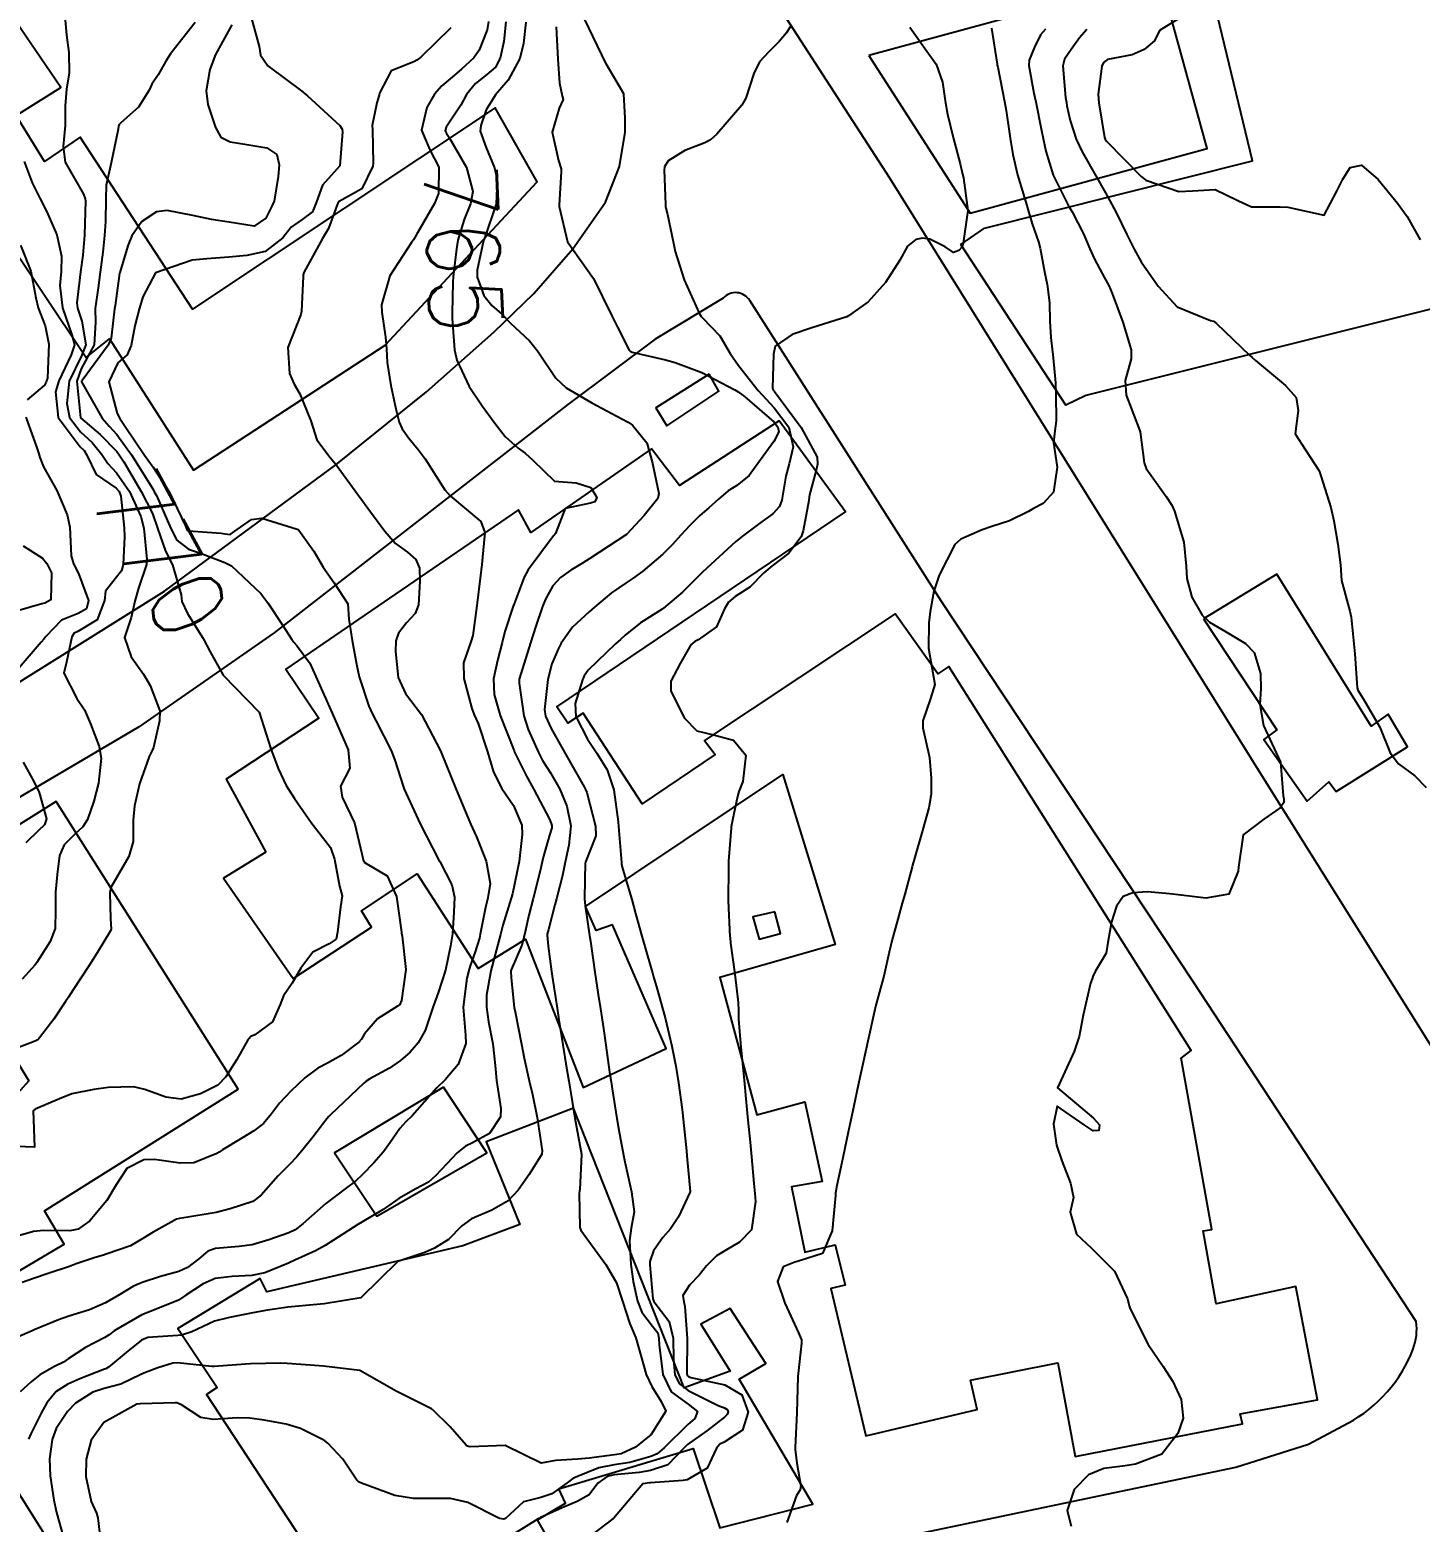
# Model space of a CAD drawing. Header units: metres. Extents: x 318500 to 325275, y 7408834 to 7428799.
# Drawn here: x 321968.2 to 322044.4, y 7422372.5 to 7422454.3 of the extents above; entities that cross this region are included whole.
import ezdxf
from ezdxf.enums import TextEntityAlignment as Align

# ---------------------------------------------------------------- set-up
doc = ezdxf.new("R2010")
doc.units = ezdxf.units.M
doc.header["$MEASUREMENT"] = 0
for name, color, linetype in [('Cotas', 45, 'Continuous'), ('Curvas de Nivel 1m', 11, 'Continuous'), ('Curvas de Nivel 5m', 15, 'Continuous'), ('Edificações', 30, 'Continuous'), ('Vias Primárias', 230, 'Continuous')]:
    doc.layers.add(name, color=color, linetype=linetype)
doc.styles.add('Style-STANDARD', font='STANDARD.shx')

msp = doc.modelspace()

# ---------------------------------------------------------------- linework, layer by layer
at = {"layer": 'Curvas de Nivel 1m', "flags": 128}
for points, elevation in [([(321991.306, 7422454.377), (321989.668, 7422452.754), (321989.454, 7422452.591), (321989.286, 7422452.504), (321988.036, 7422452.021), (321987.401, 7422450.788), (321987.375, 7422450.672), (321987.252, 7422450.253), (321987.007, 7422449.019), (321987.013, 7422448.792), (321987.056, 7422446.947), (321987.039, 7422446.792), (321986.44, 7422445.548), (321985.181, 7422444.858), (321985.154, 7422444.836), (321985.144, 7422444.811), (321984.608, 7422443.368), (321984.283, 7422442.823), (321983.246, 7422440.953), (321983.222, 7422440.839), (321983.217, 7422440.751), (321983.134, 7422438.839), (321983.098, 7422438.658), (321982.376, 7422436.851), (321982.475, 7422435.433), (321982.725, 7422434.845), (321983.042, 7422434.313), (321983.629, 7422432.831), (321983.969, 7422431.785), (321984.701, 7422430.814), (321984.995, 7422430.479), (321986.21, 7422428.798), (321986.955, 7422427.764), (321987.69, 7422426.779), (321988.282, 7422426.118), (321988.929, 7422425.634), (321989.399, 7422425.227), (321989.591, 7422424.75), (321989.609, 7422424.05), (321989.529, 7422422.75), (321989.362, 7422422.273), (321988.875, 7422421.76), (321988.438, 7422421.194), (321988.293, 7422420.769), (321988.27, 7422420.184), (321988.424, 7422418.766), (321988.827, 7422417.894), (321989.702, 7422416.747), (321990.721, 7422414.791), (321990.751, 7422414.73), (321990.759, 7422414.71), (321990.779, 7422414.662), (321991.562, 7422412.722), (321992.144, 7422411.311), (321992.406, 7422410.713), (321992.72, 7422410.027), (321993.251, 7422408.702), (321993.463, 7422407.473), (321993.336, 7422406.7), (321993.203, 7422406.171), (321992.925, 7422404.706), (321992.873, 7422404.48), (321992.635, 7422403.738), (321992.377, 7422402.959), (321992.301, 7422402.713), (321992.188, 7422402.287), (321991.978, 7422400.709), (321992.113, 7422399.171), (321992.126, 7422398.707), (321991.708, 7422397.557), (321991, 7422396.723), (321990.535, 7422396.272), (321989.185, 7422394.75), (321988.849, 7422394.42), (321988.509, 7422394.046), (321987.985, 7422393.277), (321987.613, 7422392.769), (321987.083, 7422392.172), (321986.471, 7422391.525), (321986.093, 7422391.158), (321985.599, 7422390.793), (321984.451, 7422389.945), (321983.205, 7422388.829), (321982.775, 7422388.494), (321982.432, 7422388.331), (321981.331, 7422387.947), (321980.422, 7422387.684), (321979.713, 7422387.578), (321978.419, 7422387.472), (321977.987, 7422387.326), (321977.503, 7422386.904), (321976.885, 7422386.43), (321976.399, 7422386.21), (321975.393, 7422385.932), (321974.39, 7422385.618), (321973.919, 7422385.415), (321973.177, 7422384.958), (321972.375, 7422384.494), (321971.511, 7422384.122), (321970.368, 7422383.758), (321969.801, 7422383.57), (321968.471, 7422383.019), (321968.397, 7422382.982), (321968.359, 7422382.968), (321967.013, 7422382.377)], 767), ([(321970.164, 7422455.017), (321970.244, 7422453.96), (321970.374, 7422453.014), (321970.388, 7422451.898), (321970.253, 7422451.015), (321970.168, 7422450.094), (321970.182, 7422449.016), (321970.064, 7422447.863), (321970.172, 7422447.016), (321971.184, 7422445.246), (321971.275, 7422444.999), (321971.283, 7422444.894), (321971.235, 7422442.999), (321971.139, 7422441.913), (321971.02, 7422441.002), (321970.81, 7422439.299), (321970.843, 7422439.004), (321971.089, 7422438.295), (321971.298, 7422436.997), (321971.064, 7422436.403), (321970.401, 7422435.01), (321970.259, 7422433.785), (321970.405, 7422433.009), (321971.008, 7422432.227), (321971.653, 7422431.643), (321972.174, 7422430.982), (321972.504, 7422430.489), (321972.985, 7422429.978), (321973.708, 7422428.963), (321974.321, 7422427.585), (321974.477, 7422426.955), (321974.649, 7422425.226), (321974.63, 7422424.953), (321974.197, 7422423.654), (321973.994, 7422422.953), (321973.782, 7422422.051), (321973.422, 7422420.962), (321973.784, 7422419.891), (321974.466, 7422418.946), (321974.831, 7422418.329), (321975.365, 7422416.934), (321975.349, 7422416.387), (321975.015, 7422414.938), (321974.944, 7422414.772), (321974.775, 7422414.442), (321974.255, 7422412.948), (321973.967, 7422411.727), (321973.901, 7422410.952), (321973.894, 7422409.77), (321973.666, 7422408.956), (321972.683, 7422407.255), (321972.619, 7422406.971), (321972.659, 7422405.538), (321972.703, 7422404.969), (321972.685, 7422404.934), (321972.649, 7422404.887), (321971.935, 7422403.676), (321971.496, 7422402.987), (321970.607, 7422401.652), (321970.35, 7422401.255), (321970.195, 7422401.004), (321969.549, 7422400.047), (321968.774, 7422399.018), (321968.673, 7422398.914), (321968.568, 7422398.859), (321967.249, 7422398.35)], 771), ([(321979.306, 7422454.527), (321978.413, 7422452.903), (321978.103, 7422452.082), (321977.899, 7422450.91), (321977.998, 7422450.159), (321978.411, 7422448.902), (321978.713, 7422448.386), (321979.222, 7422448.12), (321980.13, 7422447.972), (321981.219, 7422447.801), (321981.778, 7422447.424), (321981.91, 7422446.859), (321981.843, 7422446.218), (321981.626, 7422444.863), (321981.488, 7422444.553), (321981.166, 7422443.933), (321980.532, 7422443.503), (321979.162, 7422443.723), (321978.199, 7422443.87), (321977.168, 7422444.09), (321975.758, 7422444.354), (321975.17, 7422444.293), (321974.369, 7422443.751), (321973.83, 7422442.963), (321973.625, 7422442.486), (321973.162, 7422440.97), (321973.158, 7422440.941), (321973.127, 7422440.784), (321972.914, 7422439.162), (321972.882, 7422438.973), (321972.694, 7422437.357), (321972.538, 7422436.978), (321971.101, 7422435.05), (321971.068, 7422435), (321971.071, 7422434.978), (321972.206, 7422432.982), (321972.583, 7422432.546), (321973.011, 7422432.077), (321973.802, 7422430.962), (321974.972, 7422429.101), (321975.059, 7422428.949), (321975.171, 7422428.743), (321975.971, 7422426.935), (321976.294, 7422426.29), (321976.929, 7422425.791), (321977.591, 7422425.575), (321978.922, 7422425.076), (321979.282, 7422424.886), (321980.897, 7422423.369), (321981.283, 7422422.864), (321982.101, 7422421.622), (321982.597, 7422420.844), (321982.712, 7422420.696), (321982.857, 7422420.546), (321983.574, 7422419.556), (321983.906, 7422418.824), (321984.81, 7422416.81), (321985.675, 7422414.801), (321985.767, 7422413.803), (321985.272, 7422412.805), (321985.355, 7422412.2), (321986.022, 7422410.797), (321986.457, 7422409.031), (321986.511, 7422408.783), (321986.565, 7422408.649), (321986.698, 7422408.555), (321987.829, 7422407.906), (321988.327, 7422406.764), (321988.603, 7422404.808), (321988.611, 7422404.76), (321988.647, 7422404.584), (321988.84, 7422402.757), (321988.603, 7422401.073), (321988.514, 7422400.848), (321988.387, 7422400.762), (321987.298, 7422400.064), (321986.577, 7422399.239), (321986.409, 7422398.946), (321986.266, 7422398.785), (321985.306, 7422398.051), (321984.552, 7422397.63), (321984.013, 7422397.353), (321983.312, 7422396.828), (321982.532, 7422396.089), (321981.926, 7422395.446), (321981.485, 7422394.85), (321981.045, 7422394.321), (321980.506, 7422393.914), (321979.848, 7422393.521), (321978.799, 7422392.885), (321978.618, 7422392.758), (321978.487, 7422392.672), (321977.225, 7422392.163), (321976.478, 7422392.15), (321975.061, 7422392.354), (321974.481, 7422392.338), (321973.56, 7422391.867), (321972.967, 7422390.962), (321972.451, 7422390.103), (321971.523, 7422388.984), (321970.892, 7422388.535), (321970.432, 7422388.443), (321968.98, 7422388.466), (321968.431, 7422388.404), (321967.368, 7422388.094)], 769), ([(321993.371, 7422454.709), (321993.305, 7422454.255), (321992.87, 7422453.139), (321992.564, 7422452.717), (321991.901, 7422452.103), (321991.273, 7422451.57), (321990.812, 7422451.192), (321990.423, 7422450.743), (321989.986, 7422450.011), (321989.71, 7422448.753), (321990.16, 7422447.686), (321990.659, 7422446.738), (321990.642, 7422445.285), (321990.418, 7422444.741), (321989.411, 7422443.005), (321989.269, 7422442.758), (321989.158, 7422442.603), (321987.972, 7422440.777), (321987.517, 7422439.195), (321987.533, 7422438.784), (321987.731, 7422437.425), (321987.778, 7422436.78), (321987.825, 7422436.022), (321988.016, 7422434.776), (321988.303, 7422433.499), (321988.479, 7422432.768), (321988.643, 7422432.392), (321989.011, 7422431.874), (321989.517, 7422431.264), (321989.899, 7422430.747), (321990.975, 7422429.046), (321991.27, 7422428.727), (321992.949, 7422427.321), (321993.176, 7422426.706), (321992.993, 7422424.781), (321992.974, 7422424.709), (321992.965, 7422424.664), (321992.912, 7422424.203), (321992.751, 7422422.853), (321992.734, 7422422.712), (321992.516, 7422421.063), (321992.408, 7422420.715), (321991.995, 7422419.572), (321992.019, 7422418.718), (321992.468, 7422417.061), (321992.589, 7422416.712), (321992.803, 7422416.239), (321993.321, 7422414.702), (321993.642, 7422413.57), (321994.107, 7422412.69), (321994.746, 7422411.761), (321995.197, 7422410.673), (321995.228, 7422410.167), (321995.05, 7422408.675), (321994.682, 7422406.913), (321994.611, 7422406.681), (321994.159, 7422405.186), (321994.027, 7422404.689), (321993.735, 7422403.592), (321993.504, 7422402.697), (321993.269, 7422401.356), (321993.26, 7422400.693), (321993.376, 7422399.904), (321993.605, 7422398.69), (321993.742, 7422397.498), (321993.818, 7422396.687), (321994.056, 7422395.154), (321994.036, 7422394.685), (321993.428, 7422393.769), (321992.498, 7422393.261), (321992.119, 7422393.083), (321991.657, 7422392.712), (321991.083, 7422392.119), (321990.471, 7422391.448), (321990.085, 7422391.116), (321989.391, 7422390.746), (321988.454, 7422390.209), (321987.606, 7422389.611), (321986.441, 7422388.918), (321986.21, 7422388.783), (321985.139, 7422388.09), (321984.422, 7422387.639), (321983.892, 7422387.343), (321982.754, 7422386.835), (321982.517, 7422386.73), (321982.408, 7422386.678), (321981.108, 7422386.144), (321980.397, 7422385.997), (321979.333, 7422385.939), (321978.394, 7422385.822), (321977.743, 7422385.546), (321976.794, 7422384.914), (321976.377, 7422384.647), (321975.162, 7422384.142), (321974.369, 7422383.84), (321972.853, 7422382.963), (321972.577, 7422382.747), (321972.354, 7422382.599), (321971.29, 7422382.042), (321970.336, 7422381.421), (321970.084, 7422381.252), (321969.585, 7422381.007), (321968.789, 7422380.549), (321968.317, 7422380.17), (321967.716, 7422379.622)], 766), ([(321980.379, 7422454.879), (321980.814, 7422453.355), (321980.884, 7422452.874), (321981.281, 7422452.294), (321983.215, 7422450.841), (321983.26, 7422450.808), (321983.46, 7422450.634), (321985.233, 7422449.013), (321985.355, 7422448.809), (321985.375, 7422448.662), (321985.23, 7422446.81), (321984.269, 7422445.748), (321983.955, 7422444.828), (321983.724, 7422444.279), (321983.165, 7422443.858), (321982.565, 7422443.443), (321982.1, 7422442.856), (321981.143, 7422442.121), (321980.127, 7422441.893), (321979.139, 7422441.804), (321977.941, 7422441.711), (321977.137, 7422441.636), (321975.13, 7422440.95), (321974.439, 7422439.628), (321974.221, 7422438.959), (321974, 7422438.047), (321973.792, 7422436.963), (321973.576, 7422436.453), (321973.06, 7422436.018), (321972.559, 7422434.977), (321973.024, 7422433.236), (321973.175, 7422432.968), (321973.467, 7422432.514), (321974.526, 7422430.955), (321974.99, 7422430.297), (321975.879, 7422428.936), (321976.745, 7422427.121), (321976.821, 7422426.922), (321976.861, 7422426.843), (321976.939, 7422426.796), (321978.72, 7422426.675), (321978.937, 7422426.634), (321979.213, 7422426.612), (321979.604, 7422426.883), (321980.391, 7422427.433), (321980.949, 7422427.503), (321982.885, 7422426.896), (321982.941, 7422426.874), (321982.985, 7422426.839), (321983.799, 7422425.697), (321984.304, 7422424.819), (321984.907, 7422423.95), (321985.668, 7422422.802), (321985.724, 7422421.955), (321985.895, 7422420.8), (321986.144, 7422419.5), (321986.288, 7422418.796), (321986.816, 7422417.198), (321986.998, 7422416.787), (321987.223, 7422416.365), (321988.038, 7422414.771), (321988.243, 7422414.237), (321988.712, 7422412.761), (321988.758, 7422412.64), (321989.625, 7422410.747), (321990.634, 7422408.798), (321990.671, 7422408.73), (321990.678, 7422408.709), (321990.699, 7422408.68), (321991.364, 7422407.4), (321991.507, 7422406.722), (321991.475, 7422405.915), (321991.394, 7422404.723), (321991.299, 7422404.064), (321991.01, 7422402.726), (321990.608, 7422401.487), (321990.337, 7422400.734), (321989.898, 7422399.423), (321989.519, 7422398.746), (321989.074, 7422398.241), (321988.555, 7422397.774), (321987.955, 7422397.36), (321986.872, 7422396.777), (321986.665, 7422396.652), (321986.538, 7422396.543), (321984.707, 7422394.807), (321984.618, 7422394.709), (321984.517, 7422394.579), (321983.747, 7422393.576), (321983.149, 7422392.83), (321982.847, 7422392.472), (321982.479, 7422392.091), (321981.854, 7422391.461), (321981.316, 7422390.851), (321980.917, 7422390.394), (321980.452, 7422390.049), (321979.216, 7422389.647), (321978.446, 7422389.455), (321976.679, 7422389.153), (321976.442, 7422389.127), (321976.28, 7422389.084), (321975.977, 7422388.925), (321974.993, 7422388.373), (321974.426, 7422388.014), (321973.751, 7422387.619), (321972.413, 7422387.156), (321972.27, 7422387.115), (321971.811, 7422386.979), (321970.772, 7422386.627), (321970.402, 7422386.495), (321969.292, 7422386.115), (321968.392, 7422385.805), (321967.808, 7422385.609)], 768), ([(321995.42, 7422454.678), (321995.298, 7422453.513), (321995.083, 7422452.683), (321994.456, 7422451.509), (321993.758, 7422450.703), (321993.252, 7422449.869), (321992.945, 7422449.011), (321992.913, 7422448.713), (321993.227, 7422447.857), (321993.694, 7422446.703), (321993.844, 7422446.057), (321993.801, 7422444.701), (321993.161, 7422442.847), (321993.117, 7422442.754), (321993.101, 7422442.711), (321992.751, 7422441.098), (321992.756, 7422440.714), (321993.115, 7422439.692), (321993.548, 7422439.144), (321994.088, 7422438.695), (321994.586, 7422438.179), (321995.09, 7422437.709), (321995.627, 7422437.214), (321996.059, 7422436.665), (321997.058, 7422435.172), (321997.626, 7422434.644), (321999.038, 7422433.822), (322000.687, 7422432.943), (322001.022, 7422432.758), (322001.27, 7422432.596), (322002.055, 7422431.629), (322002.35, 7422430.58), (322002.706, 7422428.842), (322002.656, 7422428.575), (322001.901, 7422427.641), (322000.94, 7422426.6), (321998.927, 7422425.29), (321998.524, 7422425.034), (321997.888, 7422424.64), (321997.32, 7422424.239), (321996.907, 7422423.783), (321996.498, 7422423.054), (321996.34, 7422422.658), (321995.963, 7422421.574), (321995.672, 7422420.668), (321995.143, 7422418.975), (321995.063, 7422418.677), (321995.051, 7422418.462), (321995.307, 7422416.673), (321995.549, 7422415.918), (321996.11, 7422414.66), (321996.337, 7422414.218), (321996.769, 7422413.544), (321997.282, 7422412.645), (321997.671, 7422411.716), (321997.89, 7422410.638), (321997.769, 7422409.585), (321997.567, 7422408.641), (321997.427, 7422407.909), (321997.105, 7422406.646), (321997.017, 7422406.304), (321996.654, 7422404.948), (321996.597, 7422404.705), (321996.593, 7422404.651), (321996.641, 7422404.043), (321996.833, 7422402.648), (321996.87, 7422402.395), (321997.141, 7422400.645), (321997.237, 7422399.997), (321997.442, 7422398.641), (321997.603, 7422397.591), (321997.77, 7422396.638), (321997.887, 7422395.99), (321998.113, 7422394.626), (321998.464, 7422392.646), (321998.464, 7422392.62), (321998.382, 7422390.7), (321998.369, 7422390.621), (321998.346, 7422390.509), (321998.374, 7422388.621), (321998.438, 7422388.484), (321999.803, 7422386.606), (322000.395, 7422385.592), (322000.719, 7422384.595), (322001.119, 7422383.34), (322001.44, 7422382.584), (322001.88, 7422381.033), (322002.016, 7422380.575), (322002.32, 7422379.904), (322002.842, 7422379.096), (322003.085, 7422378.558), (322002.287, 7422377.275), (322001.43, 7422376.583), (322000.64, 7422376.229), (322000.274, 7422376.167), (321998.894, 7422375.99), (321998.27, 7422375.931), (321997.054, 7422375.852), (321996.266, 7422375.702), (321994.28, 7422376.68), (321992.377, 7422376.601), (321992.279, 7422376.63), (321992.228, 7422376.649), (321992.144, 7422376.702), (321991.271, 7422377.696), (321990.299, 7422378.651), (321990.255, 7422378.686), (321990.175, 7422378.732), (321988.313, 7422379.652), (321986.33, 7422380.78), (321984.333, 7422381.024), (321984.098, 7422381.049), (321982.335, 7422381.176), (321981.995, 7422381.184), (321980.334, 7422381.148), (321980.063, 7422381.135), (321978.332, 7422381.01), (321978.21, 7422381.014), (321976.334, 7422381.211), (321976.066, 7422381.191), (321975.26, 7422380.931), (321974.575, 7422380.688), (321974.325, 7422380.575), (321973.227, 7422380.046), (321972.313, 7422379.809), (321971.69, 7422379.598), (321970.744, 7422378.993), (321970.295, 7422378.54), (321969.682, 7422377.61), (321969.454, 7422377.008), (321969.319, 7422375.955), (321969.345, 7422375.009), (321969.553, 7422373.683), (321969.699, 7422373.005), (321970.202, 7422371.182)], 764), ([(321997.082, 7422454.428), (321997.165, 7422452.652), (321997.27, 7422451.335), (321997.412, 7422450.648), (321997.467, 7422450.439), (321997.253, 7422449.976), (321996.865, 7422448.656), (321997.217, 7422447.103), (321997.354, 7422446.649), (321997.359, 7422446.497), (321997.254, 7422444.649), (321997.251, 7422444.577), (321997.71, 7422442.645), (321999.13, 7422440.63), (322000.107, 7422438.615), (322000.445, 7422437.961), (322001.081, 7422436.698), (322001.131, 7422436.649), (322001.252, 7422436.597), (322003.074, 7422436.175), (322003.6, 7422436.037), (322005.064, 7422435.48), (322006.869, 7422434.523), (322007.049, 7422434.425), (322007.399, 7422434.161), (322009.024, 7422432.755), (322009.228, 7422432.488), (322009.278, 7422432.227), (322009.012, 7422431.691), (322008.13, 7422430.503), (322007.656, 7422429.844), (322006.981, 7422429.281), (322006.504, 7422429.001), (322005.987, 7422428.535), (322005.449, 7422428.057), (322004.956, 7422427.64), (322004.408, 7422427.096), (322003.911, 7422426.56), (322003.453, 7422426.047), (322002.93, 7422425.521), (322001.832, 7422424.586), (322001.299, 7422424.209), (322000.91, 7422423.959), (322000.112, 7422423.401), (321999.188, 7422422.626), (321999.029, 7422422.487), (321998.886, 7422422.373), (321997.984, 7422421.528), (321997.351, 7422420.645), (321997.184, 7422420.32), (321996.849, 7422419.51), (321996.63, 7422418.653), (321996.45, 7422417.021), (321996.506, 7422416.655), (321996.8, 7422415.976), (321997.554, 7422414.642), (321998.625, 7422412.768), (321998.695, 7422412.631), (321998.758, 7422412.469), (321999.246, 7422410.622), (321999.253, 7422410.091), (321998.701, 7422408.703), (321998.683, 7422408.648), (321998.678, 7422408.63), (321998.638, 7422406.672), (321998.642, 7422406.63), (321998.674, 7422406.254), (321998.911, 7422404.626), (321998.956, 7422404.314), (321999.206, 7422402.621), (321999.385, 7422401.396), (321999.503, 7422400.616), (321999.669, 7422399.529), (321999.804, 7422398.611), (322000.014, 7422397.142), (322000.092, 7422396.607), (322000.151, 7422396.219), (322000.401, 7422394.601), (322000.51, 7422393.964), (322000.776, 7422392.596), (322000.849, 7422392.231), (322001.21, 7422390.589), (322001.353, 7422389.49), (322001.201, 7422388.589), (322001.11, 7422387.91), (322001.168, 7422386.589), (322001.311, 7422385.671), (322001.547, 7422384.582), (322001.78, 7422383.984), (322002.367, 7422383.224), (322002.648, 7422382.851), (322002.715, 7422382.565), (322002.729, 7422382.19), (322002.933, 7422380.561), (322003.387, 7422379.625), (322004.314, 7422378.945), (322004.819, 7422378.535), (322004.682, 7422378.159), (322004.299, 7422377.838), (322003.01, 7422376.559), (322002.62, 7422376.219), (322002.272, 7422376.067), (322001.115, 7422375.74), (322000.265, 7422375.616), (321999.417, 7422375.454), (321998.255, 7422374.982), (321998.004, 7422374.873), (321997.681, 7422374.629), (321996.852, 7422374.03), (321996.238, 7422373.833), (321995.298, 7422373.6), (321994.3, 7422372.679), (321994.22, 7422372.639), (321993.98, 7422372.682), (321992.233, 7422373.561), (321991.298, 7422373.776), (321990.236, 7422373.773), (321989.257, 7422373.767), (321988.238, 7422373.945), (321986.411, 7422374.614), (321986.249, 7422374.684), (321986.149, 7422374.782), (321985.397, 7422375.923), (321984.577, 7422376.806), (321984.405, 7422376.932), (321984.282, 7422377.001), (321983.067, 7422377.607), (321982.29, 7422377.84), (321981.081, 7422378.064), (321980.293, 7422378.18), (321979.615, 7422378.192), (321978.292, 7422378.099), (321977.601, 7422378.209), (321976.544, 7422378.916), (321976.301, 7422379.011), (321976.203, 7422379.019), (321974.3, 7422378.967), (321974.277, 7422378.964), (321974.098, 7422378.943), (321972.29, 7422377.932), (321971.602, 7422376.98), (321971.32, 7422375.928), (321971.303, 7422374.984), (321971.595, 7422373.614), (321971.882, 7422372.975), (321971.96, 7422372.716), (321972.163, 7422370.971)], 763), ([(322009.952, 7422454.484), (322009.711, 7422454.09), (322009.307, 7422453.612), (322008.739, 7422453.058), (322008.23, 7422452.506), (322007.918, 7422451.872), (322007.483, 7422450.517), (322007.256, 7422450.131), (322005.896, 7422448.54), (322005.545, 7422448.236), (322005.233, 7422448.063), (322004.133, 7422447.654), (322003.218, 7422447.073), (322003.025, 7422446.76), (322003.007, 7422446.573), (322003.074, 7422444.679), (322003.082, 7422444.571), (322003.096, 7422444.488), (322003.176, 7422444.136), (322003.509, 7422442.567), (322003.61, 7422442.109), (322004.102, 7422440.56), (322004.915, 7422438.74), (322005.029, 7422438.551), (322005.099, 7422438.485), (322006.045, 7422437.491), (322006.617, 7422436.527), (322007.07, 7422435.867), (322008.157, 7422434.503), (322009.036, 7422433.55), (322009.829, 7422432.482), (322010.073, 7422431.416), (322009.858, 7422430.481), (322009.678, 7422429.795), (322009.444, 7422428.485), (322009.319, 7422428.132), (322008.959, 7422427.728), (322008.236, 7422427.216), (322007.293, 7422426.515), (322006.937, 7422426.214), (322005.101, 7422424.547), (322005.012, 7422424.455), (322004.917, 7422424.354), (322004.013, 7422423.45), (322002.971, 7422422.569), (322002.922, 7422422.537), (322002.889, 7422422.513), (322001.703, 7422421.762), (322000.867, 7422421.078), (322000.613, 7422420.855), (322000.325, 7422420.608), (321998.845, 7422419.168), (321998.62, 7422418.854), (321998.519, 7422418.633), (321998.12, 7422417.338), (321998.168, 7422416.636), (321998.791, 7422415.389), (321999.317, 7422414.622), (321999.871, 7422413.713), (322000.246, 7422412.608), (322000.48, 7422410.858), (322000.505, 7422410.603), (322000.665, 7422408.636), (322000.663, 7422408.601), (322000.662, 7422408.563), (322000.698, 7422408.373), (322001.105, 7422407.014), (322001.222, 7422406.592), (322001.422, 7422405.836), (322001.781, 7422404.583), (322002.25, 7422402.951), (322002.36, 7422402.574), (322002.416, 7422402.371), (322002.611, 7422401.689), (322002.932, 7422400.567), (322003.051, 7422400.108), (322003.416, 7422398.562), (322003.639, 7422397.474), (322003.793, 7422396.557), (322003.993, 7422395.088), (322004.051, 7422394.555), (322004.217, 7422392.83), (322004.245, 7422392.552), (322004.419, 7422390.592), (322004.414, 7422390.55), (322003.791, 7422389.212), (322003.352, 7422388.561), (322002.923, 7422388.073), (322002.422, 7422387.346), (322002.218, 7422386.768), (322002.212, 7422386.573), (322002.382, 7422384.711), (322002.441, 7422384.569), (322003.279, 7422383.466), (322003.487, 7422382.553), (322003.506, 7422381.389), (322003.593, 7422380.551), (322003.833, 7422380.058), (322004.322, 7422379.692), (322005.965, 7422378.872), (322006.312, 7422378.736), (322006.449, 7422378.655), (322006.5, 7422378.517), (322006.452, 7422378.373), (322006.306, 7422378.238), (322005.341, 7422377.482), (322004.283, 7422376.727), (322004.096, 7422376.543), (322003.199, 7422375.623), (322002.261, 7422375.304), (322001.632, 7422375.207), (322000.257, 7422375.065), (321999.872, 7422374.987), (321999.371, 7422374.609), (321998.889, 7422373.968), (321998.235, 7422373.612), (321997.544, 7422373.317), (321996.221, 7422372.729), (321996.168, 7422372.704), (321996.087, 7422372.652), (321994.208, 7422371.491)], 762), ([(322016.464, 7422454.399), (322017.303, 7422453.224), (322017.916, 7422452.381), (322018.26, 7422451.391), (322018.41, 7422450.373), (322018.527, 7422449.645), (322018.831, 7422448.366), (322019.218, 7422446.92), (322019.356, 7422446.358), (322019.412, 7422446.152), (322019.641, 7422444.353), (322019.38, 7422442.575), (322019.314, 7422442.358), (322019.157, 7422442.165), (322018.853, 7422442.063), (322018.393, 7422442.372), (322017.567, 7422442.787), (322017.164, 7422442.84), (322016.785, 7422442.772), (322016.337, 7422442.398), (322015.918, 7422441.633), (322015.13, 7422440.41), (322014.186, 7422439.351), (322013.102, 7422438.582), (322013.006, 7422438.537), (322012.717, 7422438.446), (322011.095, 7422437.936), (322010.008, 7422437.564), (322009.084, 7422436.921), (322008.988, 7422436.491), (322008.938, 7422434.605), (322009.002, 7422434.491), (322009.049, 7422434.432), (322010.506, 7422432.475), (322011.011, 7422431.556), (322011.379, 7422430.84), (322011.408, 7422430.464), (322011.326, 7422430.134), (322010.975, 7422428.781), (322010.934, 7422428.507), (322010.925, 7422428.47), (322010.62, 7422426.798), (322010.501, 7422426.474), (322009.828, 7422425.584), (322008.924, 7422424.882), (322008.464, 7422424.497), (322007.699, 7422423.717), (322006.9, 7422423.211), (322006.519, 7422422.902), (322006.304, 7422422.529), (322005.87, 7422421.54), (322004.864, 7422420.826), (322004.677, 7422420.737), (322004.464, 7422420.554), (322003.879, 7422419.53), (322003.371, 7422418.565), (322003.362, 7422418.034), (322004.095, 7422416.557), (322004.799, 7422415.84), (322005.705, 7422415.627), (322006.792, 7422415.334), (322007.476, 7422414.51), (322007.313, 7422413.059), (322007.094, 7422412.515), (322007.018, 7422412.254), (322006.737, 7422410.957), (322006.677, 7422410.575), (322006.671, 7422410.521), (322006.525, 7422408.7), (322006.531, 7422408.523), (322006.534, 7422408.359), (322006.505, 7422406.523), (322006.608, 7422404.563), (322006.615, 7422404.521), (322006.645, 7422404.21), (322006.869, 7422402.516), (322007.057, 7422400.965), (322007.068, 7422400.513), (322007.079, 7422400.026), (322007.206, 7422398.51), (322007.275, 7422397.793), (322007.399, 7422396.507), (322007.498, 7422395.473), (322007.59, 7422394.504), (322007.706, 7422393.298), (322007.783, 7422392.501), (322007.92, 7422391.046), (322007.969, 7422390.497), (322008.015, 7422390.056), (322007.787, 7422388.5), (322007.126, 7422387.813), (322006.423, 7422387.395), (322005.878, 7422387.068), (322005.32, 7422386.531), (322004.918, 7422386.019), (322004.394, 7422385.462), (322004.03, 7422384.901), (322004.072, 7422384.545), (322004.131, 7422384.298), (322004.259, 7422382.542), (322004.249, 7422380.624), (322004.257, 7422380.541), (322004.281, 7422380.492), (322004.329, 7422380.455), (322004.463, 7422380.405), (322006.325, 7422380.011), (322007.262, 7422379.448), (322007.608, 7422378.501), (322007.286, 7422377.514), (322006.285, 7422376.869), (322006.061, 7422376.744), (322005.876, 7422376.524), (322005.351, 7422375.441), (322004.254, 7422374.798), (322004.038, 7422374.758), (322002.251, 7422374.629), (322002.196, 7422374.626), (322001.825, 7422374.576), (322000.231, 7422372.675), (322000.185, 7422372.646), (322000.115, 7422372.601), (321999.033, 7422371.79)], 761), ([(322023.904, 7422454.301), (322023.633, 7422453.987), (322023.305, 7422453.313), (322023.003, 7422452.606), (322022.989, 7422452.313), (322023.267, 7422450.788), (322023.365, 7422450.308), (322023.686, 7422448.745), (322023.78, 7422448.302), (322023.927, 7422447.602), (322024.329, 7422446.293), (322025.185, 7422444.585), (322025.359, 7422444.277), (322025.976, 7422443.076), (322026.333, 7422442.262), (322026.58, 7422441.687), (322027.136, 7422440.676), (322027.368, 7422440.248), (322027.559, 7422439.81), (322028.129, 7422438.24), (322028.589, 7422436.73), (322028.6, 7422436.235), (322028.262, 7422435.038), (322028.32, 7422434.237), (322029.023, 7422432.439), (322029.085, 7422432.229), (322029.303, 7422430.526), (322029.418, 7422430.224), (322030.505, 7422428.679), (322030.819, 7422428.202), (322030.965, 7422427.884), (322031.481, 7422426.192), (322031.613, 7422424.876), (322031.651, 7422424.189), (322031.927, 7422423.162), (322032.48, 7422422.176), (322032.884, 7422421.8), (322033.758, 7422421.279), (322034.867, 7422420.638), (322035.333, 7422420.143), (322035.69, 7422418.979), (322035.696, 7422418.137), (322035.653, 7422417.312), (322035.854, 7422416.134), (322036.78, 7422414.12), (322036.926, 7422412.281), (322036.956, 7422412.117), (322036.962, 7422411.912), (322036.752, 7422411.616), (322035.865, 7422411.012), (322034.73, 7422410.15), (322034.477, 7422408.379), (322034.452, 7422408.152), (322033.945, 7422406.9), (322032.685, 7422406.673), (322031.329, 7422406.833), (322030.687, 7422406.914), (322029.491, 7422407.021), (322028.687, 7422406.971), (322028.153, 7422406.768), (322027.787, 7422406.239), (322027.525, 7422405.384), (322027.319, 7422404.243), (322027.218, 7422403.667), (322026.626, 7422402.652), (322026.492, 7422402.382), (322026.451, 7422402.253), (322026.375, 7422402.011), (322025.971, 7422400.259), (322025.746, 7422399.099), (322025.465, 7422398.267), (322024.55, 7422396.28), (322026.526, 7422394.62), (322026.861, 7422394.247), (322026.825, 7422393.937), (322026.515, 7422393.926), (322026.018, 7422394.258), (322024.535, 7422395.282), (322024.338, 7422394.283), (322024.503, 7422393.14), (322024.802, 7422392.275), (322025.265, 7422391.055), (322025.442, 7422390.265), (322025.259, 7422389.467), (322025.598, 7422388.263), (322026.429, 7422387.495), (322027.678, 7422386.237), (322028.395, 7422384.722), (322028.489, 7422384.327), (322028.523, 7422384.228), (322028.629, 7422383.984), (322029.525, 7422382.213), (322030.342, 7422381.001), (322030.869, 7422380.192), (322031.33, 7422379.195), (322031.44, 7422378.183), (322031.143, 7422377.341), (322030.28, 7422376.2), (322028.832, 7422375.661), (322028.27, 7422375.559), (322027.089, 7422375.421), (322026.262, 7422375.073), (322025.468, 7422374.262), (322025.083, 7422373.112), (322025.309, 7422372.264)], 759), ([(322026.174, 7422454.271), (322025.77, 7422453.818), (322025.304, 7422453.186), (322024.935, 7422452.646), (322024.844, 7422452.287), (322024.995, 7422450.553), (322025.043, 7422450.283), (322025.078, 7422450.103), (322025.25, 7422449.283), (322025.578, 7422448.277), (322025.916, 7422447.583), (322026.663, 7422446.258), (322027.196, 7422445.327), (322027.774, 7422444.244), (322028.361, 7422443.045), (322028.758, 7422442.234), (322029.15, 7422441.55), (322030.07, 7422440.216), (322031.113, 7422439.071), (322032.943, 7422438.332), (322033.102, 7422438.289), (322033.274, 7422438.168), (322035.083, 7422436.437), (322035.232, 7422436.298), (322035.411, 7422436.145), (322037.06, 7422434.777), (322037.637, 7422434.114), (322037.746, 7422433.406), (322037.58, 7422432.114), (322038.142, 7422431.24), (322038.896, 7422430.092), (322038.996, 7422429.823), (322039.536, 7422428.084), (322039.697, 7422427.345), (322039.927, 7422426.08), (322040.065, 7422424.942), (322040.127, 7422424.078), (322040.571, 7422422.397), (322040.655, 7422422.072), (322040.86, 7422420.07), (322040.978, 7422418.204), (322041.014, 7422418.067), (322041.32, 7422417.576), (322042.219, 7422416.049), (322042.789, 7422414.639), (322043.242, 7422414.033), (322044.136, 7422413.382), (322044.767, 7422412.742)], 758), ([(322031.328, 7422454.951), (322030.154, 7422454.217), (322029.882, 7422453.651), (322029.304, 7422453.191), (322028.649, 7422452.89), (322027.296, 7422452.636), (322027.079, 7422452.476), (322026.981, 7422452.263), (322026.791, 7422450.741), (322026.823, 7422450.264), (322027.138, 7422448.365), (322027.169, 7422448.261), (322027.239, 7422448.162), (322029.141, 7422446.231), (322029.209, 7422446.162), (322029.407, 7422446.028), (322031.198, 7422445.397), (322031.953, 7422445.438), (322033.2, 7422445.516), (322034.438, 7422444.915), (322035.186, 7422444.557), (322036.758, 7422444.554), (322037.186, 7422444.533), (322039.18, 7422444.1), (322039.866, 7422445.424), (322040.188, 7422446.085), (322040.589, 7422446.71), (322041.222, 7422446.842), (322042.132, 7422446.056), (322043.191, 7422444.766), (322043.712, 7422444.035), (322044.439, 7422442.755)], 757), ([(321967.923, 7422447.043), (321968.364, 7422445.867), (321968.787, 7422445.034), (321969.169, 7422444.289), (321969.721, 7422443.021), (321969.976, 7422441.855), (321969.947, 7422441.018), (321969.882, 7422440.255), (321970.032, 7422439.016), (321970.537, 7422437.549), (321970.691, 7422437.006), (321970.501, 7422436.445), (321969.831, 7422435.018), (321969.648, 7422434.413), (321969.793, 7422433.018), (321970.996, 7422431.411), (321971.207, 7422431.211), (321971.347, 7422430.995), (321971.881, 7422429.885), (321972.972, 7422429.136), (321973.125, 7422428.968), (321973.224, 7422428.71), (321973.409, 7422426.965), (321973.43, 7422426.471), (321973.361, 7422424.966), (321973.259, 7422424.62), (321972.908, 7422424.173), (321972.386, 7422423.49), (321972.326, 7422422.978), (321971.93, 7422421.928), (321970.864, 7422421.295), (321970.661, 7422421.204), (321970.532, 7422421.003), (321970.241, 7422419.611), (321970.099, 7422419.007), (321970.819, 7422417.617), (321971.227, 7422416.994), (321971.563, 7422416.224), (321972.034, 7422414.981), (321972.143, 7422414.349), (321972, 7422412.981), (321971.74, 7422411.99), (321971.393, 7422410.99), (321971.14, 7422410.577), (321970.718, 7422410.208), (321970.125, 7422409.59), (321969.857, 7422409.008), (321969.736, 7422407.963), (321969.648, 7422407.01), (321969.648, 7422406.027), (321969.629, 7422405.01), (321969.349, 7422404.303), (321968.622, 7422403.156), (321968.567, 7422403.075), (321968.53, 7422403.021), (321967.824, 7422402.243)], 772), ([(321967.73, 7422442.459), (321968.283, 7422441.038), (321968.57, 7422439.573), (321968.698, 7422439.034), (321969.085, 7422438.047), (321969.28, 7422437.027), (321969.198, 7422435.174), (321969.15, 7422435.028), (321969.125, 7422434.952), (321969.046, 7422434.782), (321968.088, 7422433.986)], 773), ([(321968.023, 7422433.04), (321968.61, 7422431.411), (321968.736, 7422431.024), (321968.784, 7422430.819), (321968.983, 7422430.308), (321969.711, 7422429.013), (321970.278, 7422427.679), (321970.431, 7422427.005), (321970.503, 7422425.426), (321970.637, 7422425.003), (321970.912, 7422424.458), (321971.445, 7422422.992), (321971.346, 7422422.53), (321970.879, 7422422.276), (321969.974, 7422421.908), (321969.105, 7422421.018), (321969.008, 7422420.87), (321968.857, 7422420.698), (321967.432, 7422419.041)], 773), ([(321967.868, 7422425.98), (321968.923, 7422425.315), (321969.17, 7422425.018), (321969.422, 7422424.506), (321969.383, 7422423.015), (321969.056, 7422422.849), (321968.887, 7422422.805), (321967.514, 7422422.407)], 774), ([(321967.864, 7422414.126), (321968.475, 7422413.024), (321968.752, 7422412.46), (321969.145, 7422411.016), (321969.046, 7422410.696), (321968.72, 7422410.374), (321968.026, 7422409.715)], 773)]:
    msp.add_lwpolyline(points, dxfattribs=dict(at, elevation=elevation))
at = {"layer": 'Curvas de Nivel 5m', "flags": 128}
for points, elevation in [([(321977.307, 7422454.656), (321975.938, 7422452.94), (321975.692, 7422452.536), (321975.273, 7422451.789), (321974.928, 7422451.29), (321974.771, 7422450.955), (321974.188, 7422450.019), (321973.233, 7422449.167), (321973.132, 7422449.071), (321973.096, 7422448.972), (321973.074, 7422448.817), (321972.689, 7422446.978), (321972.423, 7422445.75), (321972.402, 7422444.982), (321972.382, 7422443.761), (321972.321, 7422442.982), (321972.232, 7422442.074), (321972.086, 7422440.986), (321971.974, 7422440.13), (321971.809, 7422438.989), (321971.832, 7422438.245), (321971.756, 7422436.99), (321971.057, 7422435.673), (321970.811, 7422435.004), (321971.02, 7422433), (321972.099, 7422432.077), (321973.002, 7422431.145), (321973.132, 7422430.969), (321973.38, 7422430.581), (321974.337, 7422428.956), (321974.952, 7422427.758), (321975.24, 7422426.945), (321975.674, 7422425.685), (321976.054, 7422424.933), (321976.525, 7422423.297), (321976.564, 7422422.923), (321976.88, 7422422.275), (321977.731, 7422420.907), (321978.123, 7422420.171), (321978.84, 7422418.89), (321980.81, 7422416.86), (321981.445, 7422414.853), (321981.841, 7422413.778), (321982.291, 7422412.845), (321982.749, 7422412.127), (321983.657, 7422410.826), (321984.709, 7422409.443), (321984.934, 7422408.806), (321985.207, 7422407.324), (321985.346, 7422406.8), (321985.268, 7422406.204), (321985.095, 7422404.803), (321985.017, 7422404.432), (321984.64, 7422404.166), (321983.744, 7422403.713), (321983.094, 7422402.833), (321982.612, 7422402.007), (321982.131, 7422401.318), (321981.959, 7422400.846), (321981.54, 7422399.897), (321980.575, 7422399.188), (321980.349, 7422399.088), (321980.169, 7422398.866), (321979.59, 7422397.839), (321978.982, 7422396.883), (321978.535, 7422396.433), (321977.586, 7422395.959), (321976.527, 7422395.661), (321975.698, 7422395.759), (321974.532, 7422396.187), (321973.917, 7422396.332), (321972.533, 7422396.295), (321971.744, 7422396.193), (321970.53, 7422395.958), (321969.864, 7422395.669), (321968.521, 7422395.108), (321968.428, 7422395.021), (321968.49, 7422393.02), (321966.491, 7422393.107)], 770), ([(321994.326, 7422454.695), (321994.217, 7422453.615), (321994.014, 7422452.699), (321993.763, 7422452.223), (321993.276, 7422451.806), (321992.657, 7422451.328), (321992.172, 7422450.721), (321991.849, 7422450.129), (321991.237, 7422449.195), (321991.046, 7422448.92), (321990.997, 7422448.733), (321991.067, 7422448.571), (321991.226, 7422448.359), (321992.17, 7422446.72), (321992.515, 7422445.392), (321992.396, 7422444.718), (321992.034, 7422443.859), (321991.702, 7422442.725), (321991.617, 7422442.262), (321991.439, 7422440.727), (321991.428, 7422440.425), (321991.381, 7422438.727), (321991.377, 7422438.447), (321991.504, 7422436.726), (321991.645, 7422436.151), (321992.315, 7422434.717), (321993.034, 7422433.651), (321993.728, 7422432.699), (321994.292, 7422431.97), (321995.006, 7422431.326), (321995.386, 7422431.057), (321995.812, 7422430.668), (321996.983, 7422429.531), (321998.177, 7422429.443), (321998.978, 7422429.176), (321999.305, 7422428.625), (321999.193, 7422428.4), (321998.965, 7422428.321), (321997.57, 7422428.034), (321997.043, 7422426.649), (321997, 7422426.588), (321996.939, 7422426.532), (321995.552, 7422424.671), (321995.328, 7422424.259), (321994.896, 7422423.104), (321994.778, 7422422.795), (321994.733, 7422422.682), (321994.272, 7422421.286), (321994.123, 7422420.691), (321993.863, 7422419.707), (321993.645, 7422418.698), (321993.685, 7422417.839), (321994.008, 7422416.692), (321994.781, 7422414.742), (321994.807, 7422414.68), (321995.461, 7422413.363), (321995.848, 7422412.664), (321996.735, 7422410.967), (321996.845, 7422410.649), (321996.84, 7422410.537), (321996.722, 7422410.126), (321996.382, 7422408.978), (321996.319, 7422408.656), (321996.208, 7422408.17), (321995.814, 7422406.663), (321995.583, 7422405.749), (321995.345, 7422404.67), (321995.209, 7422404.104), (321994.621, 7422402.751), (321994.603, 7422402.697), (321994.597, 7422402.68), (321994.597, 7422402.657), (321994.616, 7422402.322), (321994.768, 7422400.844), (321994.787, 7422400.677), (321994.83, 7422400.442), (321995.175, 7422398.671), (321995.324, 7422397.903), (321995.607, 7422396.664), (321995.788, 7422395.917), (321996.044, 7422394.657), (321996.315, 7422392.83), (321996.292, 7422392.653), (321995.598, 7422391.538), (321994.992, 7422390.672), (321994.454, 7422390.083), (321993.563, 7422389.575), (321992.444, 7422389.099), (321991.92, 7422388.708), (321991.179, 7422387.968), (321990.421, 7422387.489), (321989.891, 7422387.264), (321988.41, 7422386.76), (321987.395, 7422385.77), (321986.38, 7422384.78), (321984.376, 7422384.444), (321983.962, 7422384.402), (321982.374, 7422384.258), (321981.145, 7422384.08), (321980.371, 7422383.926), (321979.18, 7422383.69), (321978.366, 7422383.496), (321977.113, 7422382.909), (321976.545, 7422382.73), (321976.357, 7422382.709), (321974.697, 7422382.595), (321974.353, 7422382.456), (321973.52, 7422381.775), (321972.543, 7422380.967), (321972.41, 7422380.887), (321972.328, 7422380.855), (321970.976, 7422380.335), (321970.316, 7422380.033), (321969.681, 7422379.635), (321969.169, 7422379.011), (321968.862, 7422378.447), (321968.283, 7422377.325), (321968.163, 7422377.022)], 765), ([(322020.932, 7422454.344), (322021.247, 7422452.375), (322021.258, 7422452.33), (322021.288, 7422452.217), (322021.658, 7422450.326), (322021.738, 7422449.843), (322021.964, 7422448.323), (322022.111, 7422447.437), (322022.362, 7422446.318), (322022.871, 7422444.627), (322022.972, 7422444.312), (322023.173, 7422443.635), (322023.508, 7422442.65), (322023.606, 7422442.303), (322023.843, 7422441.002), (322023.984, 7422440.297), (322024.11, 7422439.29), (322024.145, 7422438.294), (322024.201, 7422437.403), (322024.317, 7422436.291), (322024.44, 7422434.908), (322024.467, 7422434.289), (322024.48, 7422432.836), (322024.415, 7422432.289), (322024.347, 7422431.623), (322024.531, 7422430.287), (322024.347, 7422428.922), (322023.768, 7422428.298), (322023.245, 7422428.027), (322022.963, 7422427.872), (322021.922, 7422427.354), (322020.951, 7422427.033), (322020.428, 7422426.858), (322019.256, 7422426.355), (322018.937, 7422426.062), (322018.066, 7422424.373), (322017.788, 7422423.495), (322017.576, 7422422.38), (322017.501, 7422421.76), (322017.482, 7422420.381), (322017.696, 7422419.225), (322017.829, 7422418.375), (322017.593, 7422417.614), (322017.169, 7422416.385), (322017.185, 7422416.003), (322017.534, 7422414.379), (322017.635, 7422413.243), (322017.625, 7422412.377), (322017.499, 7422411.628), (322017.152, 7422410.384), (322016.706, 7422408.785), (322016.617, 7422408.475), (322016.597, 7422408.391), (322016.185, 7422406.895), (322016.049, 7422406.396), (322015.747, 7422405.316), (322015.504, 7422404.401), (322015.334, 7422403.708), (322015.035, 7422402.406), (322014.949, 7422402.074), (322014.604, 7422400.802), (322014.506, 7422400.411), (322014.159, 7422398.833), (322014.07, 7422398.417), (322013.801, 7422397.171), (322013.64, 7422396.423), (322013.404, 7422395.302), (322013.217, 7422394.43), (322013.094, 7422393.848), (322012.791, 7422392.435), (322012.736, 7422392.186), (322012.467, 7422390.932), (322012.394, 7422390.508), (322012.397, 7422390.441), (322012.399, 7422390.381), (322012.217, 7422388.443), (322011.674, 7422387.198), (322010.415, 7422386.793), (322010.155, 7422386.732), (322009.529, 7422386.479), (322009.209, 7422385.675), (322009.619, 7422384.478), (322010.366, 7422382.857), (322010.521, 7422382.468), (322010.536, 7422382.289), (322010.33, 7422380.46), (322010.271, 7422378.461), (322010.178, 7422376.565), (322010.179, 7422376.462), (322010.269, 7422375.719), (322010.495, 7422374.458), (322010.45, 7422374.256), (322010.245, 7422373.939), (322009.715, 7422372.468)], 760)]:
    msp.add_lwpolyline(points, dxfattribs=dict(at, elevation=elevation))
at = {"layer": 'Edificações'}
for points in [[(321954.485, 7422461.497), (321971.32, 7422436.299), (321972.598, 7422437.324), (321977.214, 7422430.124), (321987.714, 7422436.976), (321996.041, 7422445.93), (321993.733, 7422449.985), (321977.147, 7422438.943), (321970.993, 7422448.38), (321969.034, 7422447.052), (321967.496, 7422449.568), (321969.944, 7422451.106), (321966.649, 7422455.94)], [(322061.803, 7422443.145), (322026.109, 7422434.228), (322025.021, 7422433.684), (322019.256, 7422442.491), (322020.564, 7422443.382), (322035.248, 7422447.079), (322033.073, 7422456.102)], [(321996.608, 7422371.64), (321996.065, 7422372.598), (321997.597, 7422373.516), (321997.229, 7422374.313), (322004.583, 7422376.518), (322006.054, 7422372.169), (322011.15, 7422373.456), (322007.104, 7422380.323), (322008.575, 7422381.181), (322006.613, 7422384.187), (322005.019, 7422383.33), (322006.613, 7422380.757), (322004.1, 7422379.838), (321998.031, 7422395.159), (321993.251, 7422393.321), (321995.089, 7422388.788), (321991.959, 7422387.622), (321981.228, 7422385.108), (321980.856, 7422385.83), (321976.357, 7422383.093), (321978.509, 7422379.866), (321977.922, 7422379.475), (321985.75, 7422367.534)]]:
    msp.add_lwpolyline(points, dxfattribs=at)
for points in [[(322014.218, 7422452.861), (322019.769, 7422444.205), (322032.758, 7422447.756), (322030.174, 7422457.21)], [(322005.465, 7422435.397), (322002.549, 7422433.542), (322003.155, 7422432.558), (322005.995, 7422434.451)], [(321981.17, 7422409.194), (321978.845, 7422407.764), (321982.661, 7422402.28), (321986.955, 7422405.082), (321986.418, 7422405.976), (321989.459, 7422408.002), (321992.809, 7422402.814), (321995.393, 7422404.428), (321998.564, 7422396.294), (322003.106, 7422398.444), (322000.176, 7422405.206), (321999.279, 7422404.907), (321998.681, 7422406.221), (322009.504, 7422413.455), (322012.375, 7422404.126), (322006.043, 7422402.322), (322008.075, 7422394.795), (322010.705, 7422395.512), (322011.661, 7422391.151), (322009.987, 7422390.852), (322010.705, 7422387.268), (322012.376, 7422387.676), (322012.914, 7422385.466), (322012.137, 7422385.287), (322014.049, 7422377.21), (322020.146, 7422378.644), (322019.796, 7422380.262), (322024.577, 7422381.218), (322025.533, 7422376.081), (322034.688, 7422377.873), (322034.569, 7422378.411), (322038.812, 7422379.188), (322037.617, 7422385.401), (322033.254, 7422384.445), (322032.537, 7422388.447), (322033.015, 7422388.507), (322031.339, 7422397.904), (322031.877, 7422398.322), (322018.604, 7422419.375), (322018.006, 7422418.961), (322015.67, 7422422.254), (322005.206, 7422415.316), (322005.804, 7422414.54), (322001.799, 7422411.851), (321998.561, 7422416.808), (321997.724, 7422416.271), (321997.127, 7422417.167), (322012.946, 7422427.853), (322009.304, 7422432.834), (322003.842, 7422429.29), (322002.308, 7422431.302), (321995.696, 7422426.704), (321995.025, 7422427.949), (321982.261, 7422419.226), (321984.082, 7422416.544), (321979.003, 7422413.191)], [(322032.55, 7422421.979), (322036.586, 7422415.895), (322035.858, 7422415.366), (322038.24, 7422411.994), (322039.431, 7422413.052), (322039.828, 7422412.523), (322043.731, 7422414.97), (322042.672, 7422416.755), (322041.746, 7422416.094), (322036.586, 7422424.429)], [(321957.678, 7422404.459), (321955.976, 7422403.404), (321957.085, 7422401.617), (321958.989, 7422402.799), (321962.572, 7422397.023), (321966.466, 7422399.44), (321968.186, 7422396.667), (321966.017, 7422394.245), (321967.546, 7422391.656), (321961.611, 7422388.15), (321964.003, 7422384.1), (321970.119, 7422387.713), (321969.04, 7422389.541), (321979.651, 7422396.207), (321969.683, 7422411.964)], [(322009.07, 7422405.918), (322007.856, 7422405.643), (322008.208, 7422404.429), (322009.384, 7422404.743)], [(321990.91, 7422396.311), (321984.931, 7422392.714), (321987.249, 7422389.238), (321993.289, 7422392.714)]]:
    msp.add_lwpolyline(points, close=True, dxfattribs=at)
at = {"layer": 'Vias Primárias'}
for points in [[(323715.644, 7420145.548, 0), (323709.04, 7420132.939)], [(323831.088, 7420001.787, 0), (323833.844, 7420008.443, 0.220888)], [(322057.165, 7422379.206), (322035.763, 7422413.387), (322015.366, 7422446.138), (322007.452, 7422458.378), (322003.865, 7422465.837), (321997.254, 7422481.065), (321994.384, 7422489.384), (321993.016, 7422493.004), (321992.027, 7422496.778), (321991.397, 7422500), (321991.565, 7422502.438), (321992.263, 7422508.437), (321994.414, 7422521.527), (321998.507, 7422540.035), (322001.431, 7422552.894), (322005.136, 7422566.383), (322009.814, 7422584.502), (322010.987, 7422593.105, 0.166075), (322009.038, 7422605.964, 0.027166), (322005.911, 7422611.253), (322002.013, 7422617.098)], [(321918.814, 7422458.553), (321921.354, 7422454.078), (321930.292, 7422439.318), (321937.032, 7422428.806), (321946.229, 7422414.823, 0.232689), (321951.541, 7422411.698, 0.138416), (321959.184, 7422413.252), (321964.664, 7422416.639), (321975.623, 7422423.498), (321984.999, 7422430.424), (321989.976, 7422434.417), (321993.658, 7422437.694), (321995.864, 7422439.817), (321997.988, 7422442.267), (321999.792, 7422444.819), (322000.56, 7422446.764), (322000.867, 7422448.657), (322000.867, 7422449.424), (322000.799, 7422450.757), (321999.816, 7422452.394), (321997.932, 7422456.323)]]:
    msp.add_lwpolyline(points, format="xyb", dxfattribs=at)
msp.add_lwpolyline([(321957.731, 7422390.115), (321964.793, 7422378.566), (321973.764, 7422364.282, 0.280309), (321975.258, 7422363.535), (321992.282, 7422366.854), (322013.302, 7422371.089), (322034.325, 7422375.493), (322038.317, 7422376.743), (322040.475, 7422377.904, 0.180234), (322044.048, 7422381.974, 0.127208), (322044.214, 7422383.467), (322032.015, 7422402.076), (322018.196, 7422422.939), (322007.692, 7422439.429, 0.491112), (322006.231, 7422439.562), (322002.504, 7422437.303), (321997.723, 7422433.719), (321981.636, 7422421.22), (321974.198, 7422416.042), (321965.156, 7422410.722), (321955.194, 7422405.28), (321952.937, 7422403.952, 0.406113), (321952.133, 7422401.023), (321955.055, 7422395.307)], format="xyb", close=True, dxfattribs=at)

# ---------------------------------------------------------------- texts
at = {"layer": 'Cotas', "style": 'Style-STANDARD'}
for s, rotation, p in [('765', 272.41838, (321991.989, 7422442.293, 765)), ('770', 298.37958, (321975.381, 7422425.533, 770))]:
    msp.add_text(s, height=4, rotation=rotation, dxfattribs=at).set_placement(p, align=Align.MIDDLE_CENTER)

doc.saveas('drawing.dxf')
